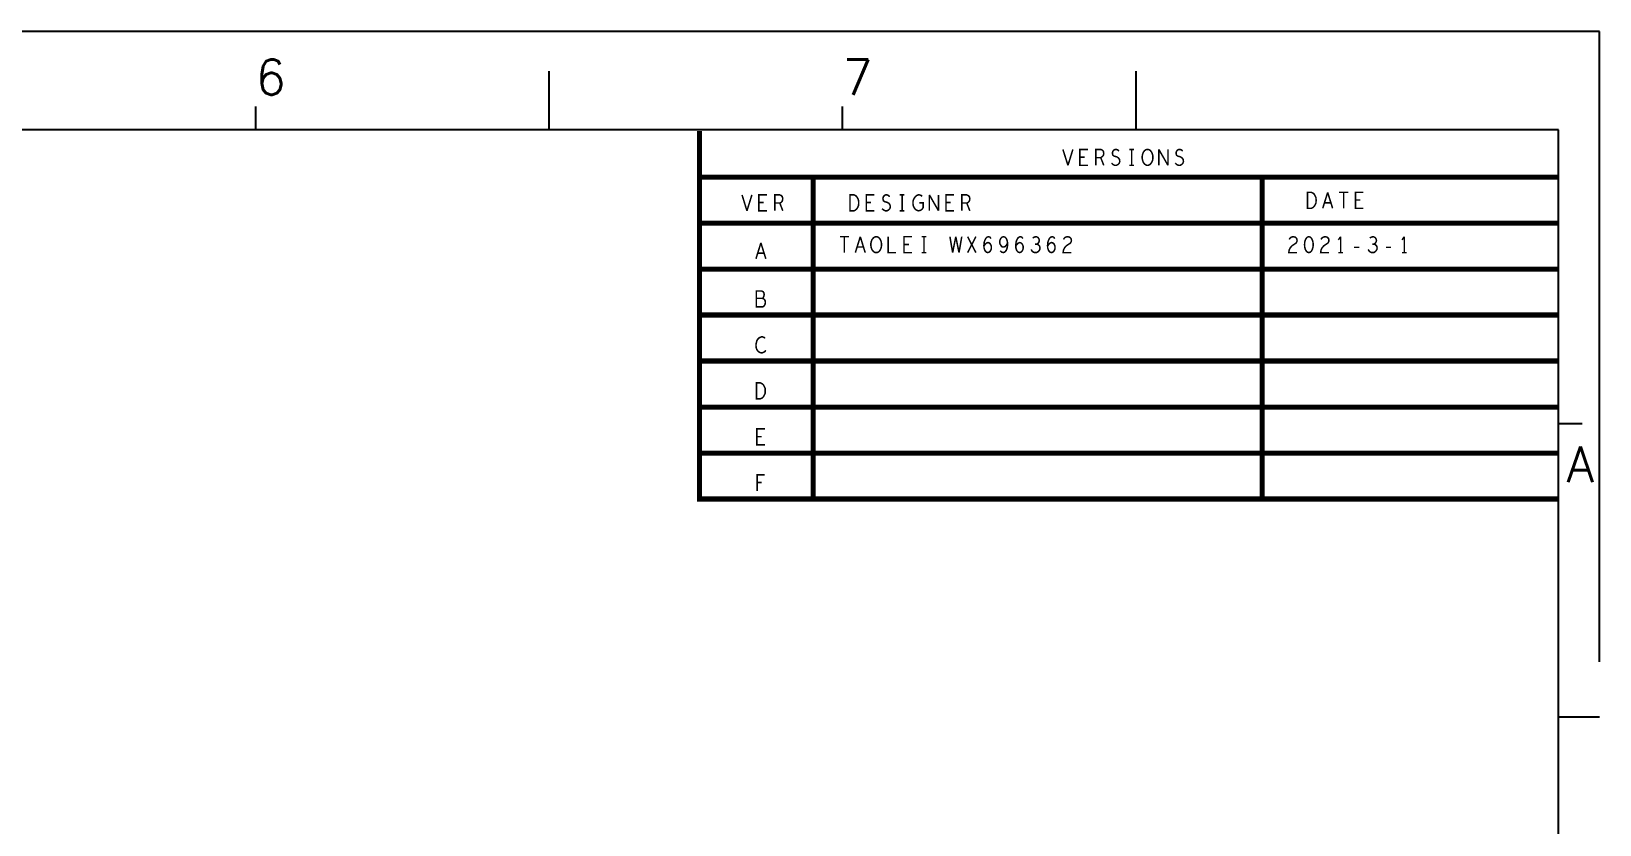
# Model space of a CAD drawing. Header units: millimetres. Extents: x 0 to 442, y 0 to 314.
# Drawn here: x 292.4 to 442.2, y 238.5 to 314.3 of the extents above; entities that cross this region are included whole.
import ezdxf

# ---------------------------------------------------------------- set-up
doc = ezdxf.new("R2010")
doc.units = ezdxf.units.MM
doc.header["$LTSCALE"] = 23.1
doc.linetypes.add('PHANTOM', pattern=[29.5, 9.5, -1.5, 3, -1.5, 3, -1.5, 9.5])
doc.layers.get('0').update_dxf_attribs({"linetype": 'CONTINUOUS'})
doc.layers.add('0PAPERF', color=2, linetype='PHANTOM', plot=False)
doc.styles.add('SIMPLEX', font='simplex.shx')

msp = doc.modelspace()

# ---------------------------------------------------------------- linework, layer by layer
for p, q in [((341.87, 304.88), (341.87, 310.49)), ((397.91, 304.88), (397.91, 310.49)), ((313.85, 304.88), (313.85, 307.12)), ((369.89, 304.88), (369.89, 307.12)), ((438.26, 304.88), (5.65, 304.88)), ((438.26, 5.65), (438.26, 304.88)), ((438.26, 276.86), (440.5, 276.86)), ((438.26, 248.85), (442.18, 248.85))]:
    msp.add_line(p, q)
for points, const_width in [([(356.22, 304.77), (356.22, 269.64), (438.26, 269.64)], 0.483), ([(390.93, 303.02), (391.41, 301.5)], 0.145), ([(391.41, 301.5), (391.88, 303.02)], 0.145), ([(393.31, 301.5), (392.55, 301.5), (392.55, 303.02), (393.31, 303.02)], 0.145), ([(394.07, 301.5), (394.07, 303.02), (394.54, 303.02), (394.69, 302.95), (394.79, 302.85), (394.83, 302.64), (394.79, 302.44), (394.67, 302.32), (394.54, 302.24), (394.07, 302.24)], 0.145), ([(395.57, 301.71), (395.72, 301.58), (395.89, 301.5), (396.04, 301.5), (396.19, 301.58), (396.31, 301.71), (396.36, 301.88), (396.33, 302.06), (396.23, 302.21), (396.06, 302.32), (395.84, 302.37), (395.7, 302.47), (395.65, 302.64), (395.68, 302.82), (395.78, 302.95), (395.91, 303.02), (396.04, 303.02), (396.18, 302.97), (396.29, 302.85)], 0.145), ([(397.26, 303.02), (397.71, 303.02)], 0.145), ([(397.49, 303.02), (397.49, 301.5)], 0.145), ([(400.09, 301.5), (400.09, 303.02)], 0.145), ([(400.09, 303.02), (400.96, 301.5)], 0.145), ([(400.96, 301.5), (400.96, 303.02)], 0.145), ([(401.65, 301.71), (401.8, 301.58), (401.97, 301.5), (402.12, 301.5), (402.27, 301.58), (402.39, 301.71), (402.44, 301.88), (402.41, 302.06), (402.31, 302.21), (402.14, 302.32), (401.92, 302.37), (401.78, 302.47), (401.73, 302.64), (401.76, 302.82), (401.86, 302.95), (401.99, 303.02), (402.12, 303.02), (402.26, 302.97), (402.37, 302.85)], 0.145), ([(393, 302.29), (392.55, 302.29)], 0.145), ([(394.54, 302.24), (394.83, 301.5)], 0.145), ([(397.26, 301.5), (397.71, 301.5)], 0.145), ([(356.22, 300.38), (438.19, 300.38)], 0.483), ([(367.08, 300.38), (367.08, 269.64)], 0.483), ([(409.96, 300.38), (409.96, 269.64)], 0.483), ([(360.29, 298.68), (360.76, 297.16)], 0.145), ([(360.76, 297.16), (361.23, 298.68)], 0.145), ([(362.66, 297.16), (361.9, 297.16), (361.9, 298.68), (362.66, 298.68)], 0.145), ([(362.36, 297.95), (361.9, 297.95)], 0.145), ([(363.42, 297.16), (363.42, 298.68), (363.9, 298.68), (364.05, 298.61), (364.14, 298.5), (364.18, 298.3), (364.14, 298.1), (364.03, 297.97), (363.9, 297.9), (363.42, 297.9)], 0.145), ([(372.92, 297.16), (372.16, 297.16), (372.16, 298.68), (372.92, 298.68)], 0.145), ([(372.61, 297.95), (372.16, 297.95)], 0.145), ([(373.66, 297.36), (373.81, 297.24), (373.98, 297.16), (374.13, 297.16), (374.28, 297.24), (374.4, 297.36), (374.45, 297.54), (374.42, 297.72), (374.32, 297.87), (374.15, 297.97), (373.93, 298.02), (373.79, 298.12), (373.74, 298.3), (373.77, 298.48), (373.87, 298.61), (374, 298.68), (374.13, 298.68), (374.27, 298.63), (374.38, 298.5)], 0.145), ([(375.35, 298.68), (375.8, 298.68)], 0.145), ([(375.58, 298.68), (375.58, 297.16)], 0.145), ([(377.21, 297.92), (377.59, 297.92), (377.59, 297.47), (377.48, 297.31), (377.34, 297.21), (377.15, 297.16), (376.97, 297.21), (376.83, 297.31), (376.72, 297.47), (376.64, 297.64), (376.61, 297.85), (376.61, 298.02), (376.64, 298.17), (376.72, 298.35), (376.83, 298.5), (376.95, 298.61), (377.1, 298.68), (377.23, 298.68), (377.38, 298.63), (377.49, 298.53)], 0.145), ([(378.18, 297.16), (378.18, 298.68)], 0.145), ([(378.18, 298.68), (379.05, 297.16)], 0.145), ([(379.05, 297.16), (379.05, 298.68)], 0.145), ([(380.52, 297.16), (379.76, 297.16), (379.76, 298.68), (380.52, 298.68)], 0.145), ([(380.21, 297.95), (379.76, 297.95)], 0.145), ([(381.28, 297.16), (381.28, 298.68), (381.75, 298.68), (381.9, 298.61), (382, 298.5), (382.04, 298.3), (382, 298.1), (381.89, 297.97), (381.75, 297.9), (381.28, 297.9)], 0.145), ([(415.74, 297.4), (416.21, 298.92)], 0.145), ([(416.51, 297.93), (415.91, 297.93)], 0.145), ([(416.21, 298.92), (416.68, 297.4)], 0.145), ([(417.3, 298.92), (418.17, 298.92)], 0.145), ([(417.73, 298.92), (417.73, 297.4)], 0.145), ([(419.63, 297.4), (418.87, 297.4), (418.87, 298.92), (419.63, 298.92)], 0.145), ([(419.33, 298.19), (418.87, 298.19)], 0.145), ([(363.9, 297.9), (364.18, 297.16)], 0.145), ([(375.35, 297.16), (375.8, 297.16)], 0.145), ([(381.75, 297.9), (382.04, 297.16)], 0.145), ([(356.22, 295.99), (438.19, 295.99)], 0.483), ([(361.62, 292.58), (362.09, 294.1)], 0.145), ([(362.09, 294.1), (362.56, 292.58)], 0.145), ([(369.63, 294.69), (370.5, 294.69)], 0.145), ([(370.06, 294.69), (370.06, 293.17)], 0.145), ([(371.11, 293.17), (371.58, 294.69)], 0.145), ([(371.88, 293.7), (371.28, 293.7)], 0.145), ([(371.58, 294.69), (372.05, 293.17)], 0.145), ([(374.24, 294.69), (374.24, 293.17), (375, 293.17)], 0.145), ([(376.52, 293.17), (375.76, 293.17), (375.76, 294.69), (376.52, 294.69)], 0.145), ([(376.22, 293.95), (375.76, 293.95)], 0.145), ([(377.44, 294.69), (377.89, 294.69)], 0.145), ([(377.66, 294.69), (377.66, 293.17)], 0.145), ([(380.14, 294.69), (380.4, 293.17)], 0.145), ([(380.4, 293.17), (380.7, 294.69)], 0.145), ([(380.7, 294.69), (381.01, 293.17)], 0.145), ([(381.01, 293.17), (381.27, 294.69)], 0.145), ([(381.83, 293.17), (382.62, 294.69)], 0.145), ([(381.83, 294.69), (382.62, 293.17)], 0.145), ([(383.38, 293.8), (383.52, 293.98), (383.63, 294.08), (383.78, 294.13), (383.91, 294.08), (384.01, 293.98), (384.08, 293.83), (384.1, 293.65), (384.08, 293.5), (384.01, 293.34), (383.89, 293.22), (383.76, 293.17), (383.61, 293.22), (383.48, 293.37), (383.4, 293.6), (383.38, 293.85), (383.42, 294.18), (383.48, 294.36), (383.57, 294.54), (383.71, 294.66), (383.84, 294.69), (383.97, 294.64), (384.06, 294.51)], 0.145), ([(384.94, 293.34), (385.07, 293.22), (385.23, 293.17), (385.38, 293.22), (385.51, 293.37), (385.6, 293.6), (385.64, 293.83), (385.64, 294.1), (385.6, 294.33), (385.51, 294.54), (385.4, 294.64), (385.26, 294.69), (385.11, 294.64), (385, 294.54), (384.92, 294.38), (384.89, 294.18), (384.92, 294), (385.02, 293.83), (385.13, 293.72), (385.26, 293.7), (385.41, 293.75), (385.53, 293.88), (385.64, 294.1)], 0.145), ([(386.42, 293.8), (386.56, 293.98), (386.67, 294.08), (386.82, 294.13), (386.95, 294.08), (387.05, 293.98), (387.12, 293.83), (387.14, 293.65), (387.12, 293.5), (387.05, 293.34), (386.93, 293.22), (386.8, 293.17), (386.65, 293.22), (386.52, 293.37), (386.44, 293.6), (386.42, 293.85), (386.46, 294.18), (386.52, 294.36), (386.61, 294.54), (386.75, 294.66), (386.88, 294.69), (387.01, 294.64), (387.1, 294.51)], 0.145), ([(387.89, 293.47), (388, 293.29), (388.15, 293.19), (388.32, 293.17), (388.47, 293.19), (388.63, 293.32), (388.72, 293.47), (388.74, 293.62), (388.7, 293.8), (388.57, 293.93), (388.44, 293.98), (388.27, 293.98)], 0.145), ([(388.44, 293.98), (388.55, 294.05), (388.64, 294.18), (388.68, 294.33), (388.64, 294.48), (388.55, 294.61), (388.38, 294.69), (388.21, 294.66), (388.04, 294.56)], 0.145), ([(389.46, 293.8), (389.6, 293.98), (389.71, 294.08), (389.86, 294.13), (389.99, 294.08), (390.09, 293.98), (390.16, 293.83), (390.18, 293.65), (390.16, 293.5), (390.09, 293.34), (389.98, 293.22), (389.84, 293.17), (389.69, 293.22), (389.56, 293.37), (389.48, 293.6), (389.46, 293.85), (389.5, 294.18), (389.56, 294.36), (389.65, 294.54), (389.79, 294.66), (389.92, 294.69), (390.05, 294.64), (390.15, 294.51)], 0.145), ([(390.98, 294.43), (391.1, 294.59), (391.23, 294.66), (391.38, 294.69), (391.57, 294.64), (391.7, 294.51), (391.74, 294.36), (391.72, 294.21), (391.65, 294.08), (391.27, 293.83), (391.1, 293.65), (390.98, 293.4), (390.95, 293.17), (391.74, 293.17)], 0.145), ([(412.53, 294.43), (412.65, 294.59), (412.78, 294.66), (412.93, 294.69), (413.12, 294.64), (413.25, 294.51), (413.29, 294.36), (413.27, 294.21), (413.19, 294.08), (412.82, 293.83), (412.65, 293.65), (412.53, 293.4), (412.5, 293.17), (413.29, 293.17)], 0.145), ([(415.57, 294.43), (415.69, 294.59), (415.82, 294.66), (415.97, 294.69), (416.16, 294.64), (416.29, 294.51), (416.33, 294.36), (416.31, 294.21), (416.23, 294.08), (415.86, 293.83), (415.69, 293.65), (415.57, 293.4), (415.54, 293.17), (416.33, 293.17)], 0.145), ([(417.45, 294.69), (417.23, 294.38)], 0.145), ([(417.45, 293.17), (417.45, 294.69)], 0.145), ([(418.73, 293.67), (419.22, 293.67)], 0.145), ([(420.08, 293.47), (420.19, 293.29), (420.34, 293.19), (420.51, 293.17), (420.66, 293.19), (420.81, 293.32), (420.91, 293.47), (420.93, 293.62), (420.89, 293.8), (420.76, 293.93), (420.63, 293.98), (420.46, 293.98)], 0.145), ([(420.63, 293.98), (420.74, 294.05), (420.83, 294.18), (420.87, 294.33), (420.83, 294.48), (420.74, 294.61), (420.57, 294.69), (420.4, 294.66), (420.23, 294.56)], 0.145), ([(421.77, 293.67), (422.26, 293.67)], 0.145), ([(423.53, 294.69), (423.31, 294.38)], 0.145), ([(423.53, 293.17), (423.53, 294.69)], 0.145), ([(362.39, 293.11), (361.79, 293.11)], 0.145), ([(377.44, 293.17), (377.89, 293.17)], 0.145), ([(417.23, 293.17), (417.68, 293.17)], 0.145), ([(423.31, 293.17), (423.76, 293.17)], 0.145), ([(356.22, 291.6), (438.19, 291.6)], 0.483), ([(362.24, 288.8), (362.32, 288.88), (362.37, 289.01), (362.41, 289.18), (362.37, 289.33), (362.3, 289.44), (362.16, 289.51), (361.65, 289.51), (361.65, 287.99), (362.28, 287.99), (362.41, 288.09), (362.49, 288.24), (362.52, 288.42), (362.49, 288.6), (362.37, 288.75), (362.24, 288.8), (361.65, 288.8)], 0.145), ([(356.22, 287.21), (438.19, 287.21)], 0.483), ([(362.5, 284.99), (362.39, 285.07), (362.26, 285.12), (362.11, 285.12), (361.94, 285.04), (361.81, 284.92), (361.71, 284.77), (361.64, 284.51), (361.62, 284.28), (361.65, 284.06), (361.71, 283.9), (361.82, 283.75), (361.96, 283.65), (362.09, 283.6), (362.22, 283.6), (362.35, 283.65), (362.47, 283.73), (362.56, 283.83)], 0.145), ([(356.22, 282.82), (438.19, 282.82)], 0.483), ([(356.22, 278.42), (438.19, 278.42)], 0.483), ([(362.47, 274.82), (361.71, 274.82), (361.71, 276.34), (362.47, 276.34)], 0.145), ([(362.16, 275.6), (361.71, 275.6)], 0.145), ([(356.22, 274.03), (438.19, 274.03)], 0.483), ([(361.73, 270.42), (361.73, 271.95), (362.45, 271.95)], 0.145), ([(362.18, 271.21), (361.73, 271.21)], 0.145)]:
    msp.add_lwpolyline(points, dxfattribs=dict(const_width=const_width))
at = {"const_width": 0.145}
for points in [[(399.01, 301.5), (398.86, 301.53), (398.72, 301.63), (398.61, 301.78), (398.54, 301.96), (398.5, 302.16), (398.5, 302.37), (398.54, 302.57), (398.61, 302.75), (398.72, 302.9), (398.86, 303), (399.01, 303.02), (399.16, 303), (399.29, 302.9), (399.4, 302.75), (399.48, 302.57), (399.52, 302.37), (399.52, 302.16), (399.48, 301.96), (399.4, 301.78), (399.29, 301.63), (399.16, 301.53)], [(370.6, 297.16), (370.6, 298.68), (370.98, 298.68), (371.13, 298.61), (371.24, 298.5), (371.34, 298.35), (371.41, 298.17), (371.43, 297.92), (371.41, 297.67), (371.34, 297.49), (371.24, 297.34), (371.13, 297.24), (370.98, 297.16)], [(414.28, 297.4), (414.28, 298.92), (414.65, 298.92), (414.81, 298.85), (414.92, 298.75), (415.01, 298.59), (415.09, 298.42), (415.11, 298.16), (415.09, 297.91), (415.01, 297.73), (414.92, 297.58), (414.81, 297.48), (414.65, 297.4)], [(373.1, 293.17), (372.95, 293.19), (372.82, 293.29), (372.7, 293.45), (372.63, 293.62), (372.59, 293.83), (372.59, 294.03), (372.63, 294.23), (372.7, 294.41), (372.82, 294.56), (372.95, 294.66), (373.1, 294.69), (373.25, 294.66), (373.39, 294.56), (373.5, 294.41), (373.57, 294.23), (373.61, 294.03), (373.61, 293.83), (373.57, 293.62), (373.5, 293.45), (373.39, 293.29), (373.25, 293.19)], [(414.41, 294.69), (414.26, 294.64), (414.15, 294.51), (414.07, 294.36), (414.02, 294.16), (414, 293.93), (414.02, 293.7), (414.07, 293.5), (414.15, 293.34), (414.26, 293.22), (414.41, 293.17), (414.56, 293.22), (414.68, 293.34), (414.75, 293.5), (414.81, 293.7), (414.83, 293.93), (414.81, 294.16), (414.75, 294.36), (414.68, 294.51), (414.56, 294.64)], [(361.67, 279.21), (361.67, 280.73), (362.05, 280.73), (362.2, 280.65), (362.32, 280.55), (362.41, 280.4), (362.49, 280.22), (362.5, 279.97), (362.49, 279.71), (362.41, 279.54), (362.32, 279.39), (362.2, 279.28), (362.05, 279.21)]]:
    msp.add_lwpolyline(points, close=True, dxfattribs=at)
at = {"layer": '0PAPERF'}
for p, q in [((442.18, 314.29), (0, 314.29)), ((442.18, 0), (442.18, 314.29))]:
    msp.add_line(p, q, dxfattribs=at)

# ---------------------------------------------------------------- texts
at = {"style": 'SIMPLEX'}
for s, height, p in [('6', 3.36, (313.85, 308.24)), ('7', 3.36, (369.89, 308.24)), ('A', 3.41, (439.02, 271.26))]:
    msp.add_text(s, height=height, dxfattribs=at).set_placement(p)

doc.saveas('drawing.dxf')
